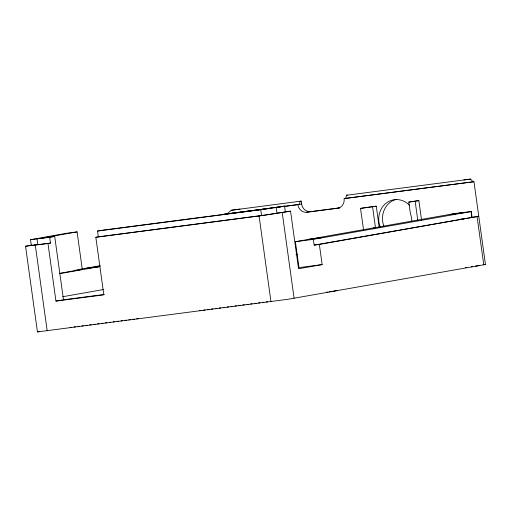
<?xml version="1.0" encoding="UTF-8"?>
<svg xmlns="http://www.w3.org/2000/svg" width="511" height="511" viewBox="0 0 511 511"><rect width="100%" height="100%" fill="white"/><g stroke="black" fill="none" stroke-linecap="round" stroke-linejoin="round"><path stroke-width="0.77" d="M282.104 206.706L297.824 204.655A8.719 7.869 80 0 0 306.83 212.276L337.535 208.277A8.719 7.869 80 0 0 344.139 198.619L345.704 198.345L346.503 195.253L347.512 195.081M471.078 211.567L455.333 213.445L295.396 241.703L298.992 267.617L322.147 264.602L319.349 244.43L478.756 216.255L314.144 245.108L313.345 239.365L471.078 211.567L471.877 217.328M264.807 208.954L223.147 214.384L227.191 213.783L231.221 210.276L240.036 209.082M50.487 243.07L47.977 243.511L55.942 301.1L63.479 299.772L54.703 236.427L49.688 237.308L50.487 243.07L31.312 245.452L30.513 239.691L66.8 233.233L77.078 231.892L82.277 269.323L59.608 273.321M345.704 198.345L473.965 181.705L485.45 264.481L288.249 299.235L37.437 331.914L25.55 246.257L31.893 245.05M31.312 245.452L32.429 245.191M37.437 331.914L39.117 331.524M337.401 290.529L332.744 291.321M77.078 231.892L41.902 238.094L54.703 236.427M55.942 301.1L103.822 294.86L95.832 237.283L98.348 236.836L264.449 215.144L290.542 211.139L298.539 268.76L322.147 264.602M339.726 207.817L310.599 211.611A8.719 7.869 80 0 1 301.592 203.991L301.196 201.11L300.187 201.289L299.389 204.381L277.416 207.242M297.824 204.655L301.592 203.991M95.832 237.283L263.363 215.399L290.542 211.139M306.83 212.276L310.599 211.611M337.535 208.277L339.796 207.875M363.602 230.161L360.504 208.386L376.268 206.157L379.194 227.21M360.504 208.386L376.268 206.157M411.719 221.161L411.662 218.133L410.314 212.998L408.8 202.094L418.848 200.612L421.549 220.107M408.8 202.094L418.848 200.612M80.623 269.144L100.233 265.688M59.461 273.698L100.079 266.538M62.655 296.731L103.279 289.571M98.348 236.836L97.544 231.061L102.57 230.18L258.266 209.893L284.538 206.074L285.342 211.848M34.767 244.782L36.319 244.507M97.544 231.061L263.644 209.369L284.538 206.074M475.511 266.199L479.031 265.516L477.102 265.675M471.283 266.844L472.649 266.64M329.32 291.838L331.339 291.538M465.476 267.681L466.977 267.47M326.491 292.247L327.973 292.036M231.221 210.276L301.196 201.11M346.503 195.253L470.605 179.086L473.045 181.756M227.191 213.783L271.922 207.958M273.487 207.753L275.844 207.447M266.384 208.75L268.741 208.443M270.313 208.239L271.884 208.034M274.241 207.728L275.812 207.523M278.176 207.217L280.533 206.91M344.139 198.619L473.965 181.705M30.513 239.691L49.688 237.308M25.55 246.257L47.977 243.511M373.49 227.944L375.048 227.74M458.546 219.538L463.752 218.861M75.162 270.249L82.277 269.323M295.396 241.703L313.345 239.365M314.144 245.108L319.349 244.43M295.939 254.734L297.517 254.523M63.479 299.772L104.295 294.451M70.077 327.487L71.642 327.283M73.993 326.976L75.564 326.772M77.915 326.465L79.48 326.261M81.83 325.961L83.395 325.756M85.746 325.45L87.311 325.245M89.661 324.939L91.233 324.734M93.577 324.428L95.148 324.223M97.499 323.917L99.064 323.712M101.414 323.406L102.979 323.201M105.33 322.895L106.895 322.69M109.245 322.384L110.817 322.179M113.167 321.873L114.732 321.668M117.083 321.362L118.648 321.163M120.998 320.857L122.563 320.653M124.914 320.346L126.485 320.142M128.836 319.835L130.401 319.63M132.751 319.324L134.316 319.12M136.667 318.813L138.232 318.609M199.66 310.605L201.225 310.401M203.576 310.094L205.141 309.89M207.492 309.583L209.056 309.379M211.407 309.072L212.978 308.874M215.329 308.567L216.894 308.363M219.245 308.056L220.809 307.852M223.16 307.545L224.725 307.341M227.076 307.034L228.647 306.83M230.998 306.523L232.562 306.319M234.913 306.012L236.478 305.808M238.829 305.501L240.394 305.297M242.744 304.99L244.315 304.786M246.666 304.479L248.231 304.275M250.582 303.975L252.147 303.77M254.497 303.464L256.062 303.259M258.413 302.953L259.984 302.748M262.328 302.442L263.9 302.237M266.25 301.931L267.815 301.726M463.809 179.923L470.605 179.086M483.17 264.672L485.45 264.481M335.152 290.65L336.289 290.529M477.082 216.645L483.776 264.87M471.219 211.375L472.017 217.137M415.149 201.264L417.845 220.72M372.576 206.814L375.489 227.823M282.219 212.608L294.106 298.303M276.208 207.511L277.013 213.285M260.776 209.753L261.581 215.527M259.071 215.968L270.958 301.662M37.016 238.963L37.814 244.718M35.304 245.165L47.191 330.815M380.273 227.363A20.357 18.37 80 0 1 386.431 202.924A20.357 18.37 80 0 1 409.643 205.422M384.042 226.699A20.351 18.364 80 0 1 396.095 199.431M84.845 268.588L99.147 266.614L84.845 268.588M308.625 239.429L322.926 237.462L308.625 239.429M449.808 214.55L464.103 212.576L449.808 214.55"/></g></svg>
